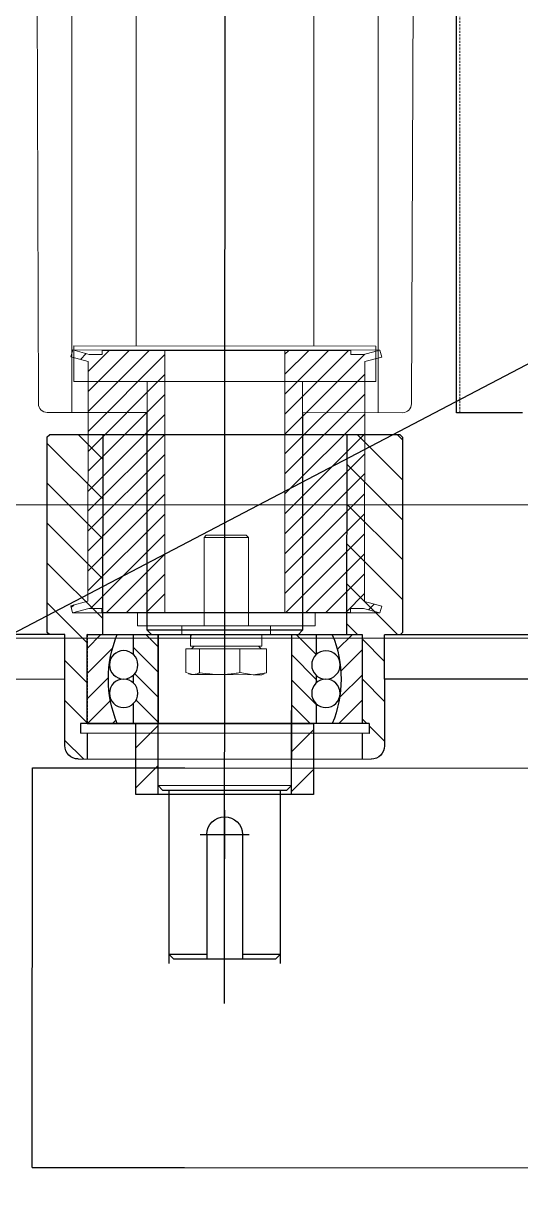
# Model space of a CAD drawing. Header units: millimetres. Extents: x 845401 to 948039, y 511594 to 550263.
# Drawn here: x 903021.1 to 903133, y 535887.3 to 536150.2 of the extents above; entities that cross this region are included whole.
import ezdxf

# ---------------------------------------------------------------- set-up
doc = ezdxf.new("R2010")
doc.units = ezdxf.units.MM
doc.linetypes.add('CENTER', pattern=[0])
doc.linetypes.add('DASHED', pattern=[0.75, 0.5, -0.25])
for name, color, linetype in [('00', 7, 'Continuous'), ('1', 30, 'Continuous'), ('1轮廓实线层', 7, 'Continuous'), ('2细线层', 4, 'Continuous'), ('3中心线层', 1, 'CENTER'), ('4文字层', 3, 'Continuous'), ('4虚线层', 6, 'DASHED'), ('5剖面线层', 2, 'Continuous')]:
    doc.layers.add(name, color=color, linetype=linetype)
for name, color, linetype, lineweight in [('7标注层', 4, 'Continuous', 5), ('A-剖-0.10mm.......SECT-L01', 255, 'Continuous', 18), ('物流设备', 7, 'Continuous', 5)]:
    doc.layers.add(name, color=color, linetype=linetype, lineweight=lineweight)

# ---------------------------------------------------------------- blocks, each defined once
blk = doc.blocks.new('*U100537')
at = {"color": 1}
blk.add_lwpolyline([(0, -630), (7920.603380136075, -630), (7920.603380136075, 630), (0, 630)], close=True, dxfattribs=at)
at = {"color": 4}
blk.add_lwpolyline([(0, -600), (7920.603380136075, -600), (7920.603380136075, 600), (0, 600)], close=True, dxfattribs=at)
at = {"color": 2}
blk.add_lwpolyline([(0, -630), (7920.603380136075, -630), (7920.603380136075, -830), (0, -830)], close=True, dxfattribs=at)
for tag, p in [('设备编号', (485.2384934027214, 55.2877136208408)), ('设备高度', (489.7486322444456, -155.5627289135591))]:
    blk.add_attdef(tag, p, '', height=100)
at = {"flags": 1}
blk.add_attdef('设备类型', (14421.90417558989, -37.08342335998668), '', height=100, dxfattribs=at)
blk = doc.blocks.new('*U579')
at = {"layer": '1', "linetype": 'Continuous'}
h = blk.add_hatch(dxfattribs=at)
h.set_pattern_fill('_USER', color=1, scale=4, angle=45, style=0, pattern_type=0)
h.set_pattern_definition([(45, (0, 0), (-2.82842712474619, 2.82842712474619), [])])
edge = h.paths.add_edge_path()
edge.add_line((603.0000002948393, 403.000000072525), (583.0000002948393, 403.000000072525))
edge.add_line((583.0000002948393, 403.000000072525), (583.0000002948393, 396.2165233572576))
edge.add_arc((593.0000002948393, 372.000000072525), 26.20000000000001, 97.99753139117303, 112.43774675556449, ccw=False)
edge.add_arc((593.0000002948393, 372.000000072525), 26.19999999999999, 82.00246860882731, 97.99753139117303, ccw=False)
edge.add_arc((593.0000002948393, 372.000000072525), 26.19999999999998, 67.56225324443562, 82.0024686088272, ccw=False)
edge.add_line((603.0000002948393, 396.2165233572576), (603.0000002948393, 403.000000072525))
edge = h.paths.add_edge_path()
edge.add_line((603.0000002948393, 347.7834767877923), (603.0000002948393, 341.000000072525))
edge.add_line((603.0000002948393, 341.000000072525), (583.0000002948393, 341.000000072525))
edge.add_line((583.0000002948393, 341.000000072525), (583.0000002948393, 347.7834767877923))
edge.add_arc((593.0000002948393, 372.000000072525), 26.19999999999998, 247.5622532444355, 262.002468608827)
edge.add_arc((593.0000002948393, 372.000000072525), 26.20000000000001, 262.002468608827, 277.9975313911727)
edge.add_arc((593.0000002948393, 372.000000072525), 26.19999999999999, 277.9975313911728, 292.4377467555644)
blk = doc.blocks.new('*U580')
at = {"layer": '1', "linetype": 'Continuous'}
h = blk.add_hatch(dxfattribs=at)
h.set_pattern_fill('_USER', color=1, scale=4, angle=135, style=0, pattern_type=0)
h.set_pattern_definition([(135, (0, 0), (-2.82842712474619, -2.82842712474619), [])])
edge = h.paths.add_edge_path()
edge.add_line((598.5459975632302, 392.600000072525), (603.0000002948393, 392.600000072525))
edge.add_line((603.0000002948393, 392.600000072525), (603.0000002948393, 387.000000072525))
edge.add_line((603.0000002948393, 387.000000072525), (583.0000002948393, 387.000000072525))
edge.add_line((583.0000002948393, 387.000000072525), (583.0000002948393, 392.600000072525))
edge.add_line((583.0000002948393, 392.600000072525), (587.4540030264483, 392.600000072525))
edge.add_arc((589.8000002948393, 394.7763035478478), 3.199999999999981, 222.8510543105666, 317.1489456894334)
edge.add_line((592.1459975632303, 392.600000072525), (593.8540030264483, 392.600000072525))
edge.add_arc((596.2000002948392, 394.7763035478478), 3.199999999999981, 222.8510543105666, 317.1489456894334)
edge = h.paths.add_edge_path()
edge.add_line((583.0000002948393, 357.000000072525), (603.0000002948393, 357.000000072525))
edge.add_line((603.0000002948393, 357.000000072525), (603.0000002948393, 351.400000072525))
edge.add_line((603.0000002948393, 351.400000072525), (598.5459975632302, 351.400000072525))
edge.add_arc((596.2000002948392, 349.2236965972022), 3.200000000000019, 42.85105431056657, 137.1489456894298)
edge.add_line((593.8540030264484, 351.4000000725251), (592.1459975632301, 351.4000000725251))
edge.add_arc((589.8000002948393, 349.2236965972022), 3.199999999999975, 42.8510543105702, 137.1489456894335)
edge.add_line((587.4540030264483, 351.400000072525), (583.0000002948393, 351.400000072525))
edge.add_line((583.0000002948393, 351.400000072525), (583.0000002948393, 357.000000072525))
blk = doc.blocks.new('*U578', base_point=(-30.99999970516069, -88.49999992747507))
at = {"layer": '00', "color": 7}
for p, q in [((603.0000002948393, 403.000000072525), (583.0000002948393, 403.000000072525)), ((583.0000002948393, 403.000000072525), (583.0000002948393, 387.000000072525)), ((603.0000002948393, 403.000000072525), (603.0000002948393, 387.000000072525)), ((583.0000002948393, 392.600000072525), (587.4540030264483, 392.600000072525)), ((592.1459975632303, 392.600000072525), (593.8540030264483, 392.600000072525)), ((598.5459975632302, 392.600000072525), (603.0000002948393, 392.600000072525)), ((583.0000002948393, 387.000000072525), (603.0000002948393, 387.000000072525)), ((583.0000002948393, 357.000000072525), (603.0000002948393, 357.000000072525)), ((583.0000002948393, 341.000000072525), (583.0000002948393, 357.000000072525)), ((603.0000002948393, 341.000000072525), (603.0000002948393, 357.000000072525)), ((583.0000002948393, 351.400000072525), (587.4540030264483, 351.400000072525)), ((592.1459975632303, 351.400000072525), (593.8540030264483, 351.400000072525)), ((598.5459975632302, 351.400000072525), (603.0000002948393, 351.400000072525)), ((603.0000002948393, 341.000000072525), (583.0000002948393, 341.000000072525))]:
    blk.add_line(p, q, dxfattribs=at)
for centre in [(589.8000002948393, 394.7763035478478), (596.2000002948392, 394.7763035478478), (589.8000002948393, 349.2236965972022), (596.2000002948392, 349.2236965972022)]:
    blk.add_circle(centre, 3.2, dxfattribs=at)
for start, end in [(67.56225324443558, 112.4377467555644), (247.5622532444355, 292.4377467555644)]:
    blk.add_arc((593.0000002948393, 372.000000072525), 26.19999999999998, start, end, dxfattribs=at)
at = {"color": 1, "linetype": 'Continuous'}
for name in ['*U579', '*U580']:
    blk.add_blockref(name, (0, 0), dxfattribs=at)
blk = doc.blocks.new('2206')
for p, q in [((2751.286115490204, 2782.591142268946), (2721.286115490204, 2782.591142268946)), ((2751.286115490204, 2762.591142268946), (2721.286115490204, 2762.591142268946))]:
    blk.add_line(p, q)
at = {"layer": '00', "rotation": 270}
blk.add_blockref('*U578', (2275.786115490204, 3396.591142268946), dxfattribs=at)
blk = doc.blocks.new('JTB1')
at = {"layer": '5剖面线层'}
h = blk.add_hatch(dxfattribs=at)
h.set_pattern_fill('ANSI31', color=256, scale=2, angle=-90.00000000000001, style=0)
h.set_pattern_definition([(315, (2290.410231754248, 4481.010262301545), (4.490128060534578, 4.490128060534575), [])])
h.paths.add_polyline_path([(3015.07861952609, 692.5752800115702), (3015.07861952609, 704.5752800110176), (3014.57861952609, 705.0752800110172), (2970.57861952609, 705.0752800110172), (2970.07861952609, 704.5752800110172), (2970.07861952609, 701.0752800110176), (2960.07861952609, 701.0752800110176), (2945.07861952609, 701.0752800110176, 0.4142135623730951), (2942.07861952609, 698.0752800110176), (2942.07861952609, 696.0752800115702), (2947.87861952609, 696.0752800115697), (2947.87861952609, 697.5752800115702), (2950.07861952609, 697.5752800115702), (2950.07861952609, 696.0752800115702), (2970.07861952609, 696.0752800115702), (2970.07861952609, 692.5752800115702)])
h.paths.add_polyline_path([(3014.57861952609, 625.0752800110172), (3015.07861952609, 625.5752800110172), (3015.07861952609, 637.5752800115702), (2970.07861952609, 637.5752800115706), (2970.07861952609, 634.0752800115702), (2950.07861952609, 634.0752800115702), (2950.07861952609, 632.5752800115702), (2947.87861952609, 632.5752800115702), (2947.87861952609, 634.0752800115702), (2942.07861952609, 634.0752800115702), (2942.07861952609, 632.0752800110176, 0.4142135623730951), (2945.07861952609, 629.0752800110176), (2960.07861952609, 629.0752800110176), (2970.07861952609, 629.0752800110176), (2970.07861952609, 625.5752800110172), (2970.57861952609, 625.0752800110172)])
at = {"color": 7, "linetype": 'Continuous', "lineweight": 25}
for p, q in [((2960.07861952609, 887.0752800110176), (2970.07861952609, 887.0752800110176)), ((2960.07861952609, 884.0752800110176), (2960.07861952609, 887.0752800110176)), ((2970.07861952609, 887.0752800110176), (2970.07861952609, 884.0752800110176)), ((2970.07861952609, 884.0752800110176), (2960.07861952609, 884.0752800110176)), ((2960.07861952609, 884.0752800110176), (2960.07861952609, 701.0752800110181)), ((2970.07861952609, 884.0752800110176), (2970.07861952609, 701.0752800110176)), ((2930.07861952609, 845.8252800110176), (2930.07861952609, 855.3252800110176)), ((2930.07861952609, 855.3252800110176), (2935.07861952609, 855.3252800110176)), ((2935.07861952609, 855.3252800110176), (2935.07861952609, 845.8252800110176)), ((2960.07861952609, 855.3252800110176), (2935.07861952609, 855.3252800110176)), ((2935.07861952609, 845.8252800110176), (2930.07861952609, 845.8252800110176)), ((2960.07861952609, 845.8252800110176), (2935.07861952609, 845.8252800110176)), ((2970.57861952609, 705.0752800110172), (2970.07861952609, 704.5752800110172)), ((3014.57861952609, 705.0752800110172), (2970.57861952609, 705.0752800110172)), ((3015.07861952609, 704.5752800110176), (3014.57861952609, 705.0752800110172)), ((3015.07861952609, 704.5752800110176), (3015.07861952609, 625.5752800110172)), ((2960.07861952609, 701.0752800110176), (2945.07861952609, 701.0752800110176)), ((2960.07861952609, 701.0752800110176), (2970.07861952609, 701.0752800110176)), ((2942.07861952609, 632.0752800110176), (2942.07861952609, 698.0752800048313)), ((2947.87861952609, 697.5752800115702), (2947.87861952609, 632.5752800115702)), ((2950.07861952609, 697.5752800115702), (2947.87861952609, 697.5752800115702)), ((2950.07861952609, 697.5752800115702), (2950.07861952609, 632.5752800115702)), ((2942.07861952609, 696.0752800115702), (2947.87861952609, 696.0752800115697)), ((2970.07861952609, 696.0752800115706), (2970.07861952609, 634.0752800115702)), ((2970.07861952609, 692.5752800115702), (3015.07861952609, 692.5752800115702)), ((3015.07861952609, 637.5752800115702), (2970.07861952609, 637.5752800115706)), ((2947.87861952609, 634.0752800115702), (2942.07861952609, 634.0752800115702)), ((2950.07861952609, 632.5752800115702), (2947.87861952609, 632.5752800115702)), ((2945.07861952609, 629.0752800110176), (2960.07861952609, 629.0752800110176)), ((2960.07861952609, 617.0752800110172), (2960.07861952609, 629.0752800110176)), ((2960.07861952609, 629.0752800110176), (2970.07861952609, 629.0752800110176)), ((2970.07861952609, 629.0752800110176), (2970.07861952609, 617.0752800110172)), ((2970.07861952609, 625.5752800110172), (2970.57861952609, 625.0752800110172)), ((3014.57861952609, 625.0752800110172), (3015.07861952609, 625.5752800110172)), ((2970.57861952609, 625.0752800110172), (3014.57861952609, 625.0752800110172)), ((2960.07861952609, 617.0752800110172), (2970.07861952609, 617.0752800110172))]:
    blk.add_line(p, q, dxfattribs=at)
for centre, start, end in [((2945.07861952609, 698.0752800110176), 90, 180), ((2945.07861952609, 632.0752800110176), 180, 270)]:
    blk.add_arc(centre, 3.000000000000002, start, end, dxfattribs=at)
at = {"layer": '4虚线层'}
for p, q in [((2960.07861952609, 855.5752800110176), (2970.07861952609, 855.5752800110176)), ((2967.07861952609, 855.3252800110176), (2960.07861952609, 855.3252800110176)), ((2965.57861952609, 855.3252800110176), (2965.57861952609, 845.8252800110176)), ((2967.07861952609, 855.3252800110176), (2967.07861952609, 845.8252800110176)), ((2967.07861952609, 845.8252800110176), (2960.07861952609, 845.8252800110176)), ((2960.07861952609, 845.5752800110176), (2970.07861952609, 845.5752800110176))]:
    blk.add_line(p, q, dxfattribs=at)
at = {"layer": '4虚线层', "lineweight": 25}
for p, q in [((2950.07861952609, 696.0752800115697), (2970.07861952609, 696.0752800115702)), ((2970.07861952609, 634.0752800115702), (2950.07861952609, 634.0752800115702))]:
    blk.add_line(p, q, dxfattribs=at)
at = {"rotation": 270}
blk.add_blockref('2206', (187.4874772571452, 3401.361395501775), dxfattribs=at)
blk = doc.blocks.new('8M-Z22-D27-H59')
at = {"layer": '5剖面线层'}
h = blk.add_hatch(dxfattribs=at)
h.set_pattern_fill('ANSI31', color=256, style=0)
h.set_pattern_definition([(45, (0, 0), (-2.245064030267288, 2.245064030267288), [])])
h.paths.add_polyline_path([(3061.677147831788, 1035.648892548192), (3060.777147831788, 1035.648892548192), (3060.777147831788, 1038.583248552052), (3061.755573290673, 1042.234782076028), (3060.21009196861, 1042.648892548192), (3059.177147831788, 1038.793892548192), (3005.177147831788, 1038.793892548192), (3004.144203694966, 1042.648892548192), (3002.598722372903, 1042.234782076028), (3003.577147831788, 1038.583248552052), (3003.577147831788, 1035.648892548192), (3002.677147831788, 1035.648892548192), (3002.677147831788, 1021.498892548192), (3061.677147831788, 1021.498892548192)])
h.paths.add_polyline_path([(3061.677147831788, 991.848892548192), (3061.677147831788, 994.4561732658649), (3002.677147831788, 994.4561732658649), (3002.677147831788, 979.648892548192), (3003.577147831788, 979.648892548192), (3003.577147831788, 976.7145365443317), (3002.598722372903, 973.0630030203557), (3004.144203694966, 972.648892548192), (3005.177147831788, 976.503892548192), (3059.177147831788, 976.503892548192), (3060.21009196861, 972.648892548192), (3061.755573290673, 973.0630030203558), (3060.777147831788, 976.7145365443317), (3060.777147831788, 979.648892548192), (3061.677147831788, 979.648892548192)])
at = {"layer": '2细线层', "lineweight": 15}
for p, q in [((3066.677147108402, 1017.648903625081), (3064.677147108402, 1017.648903625081)), ((3064.677147108402, 1017.648903625081), (3064.677147108402, 997.6489036250807)), ((3066.677147108402, 1017.648903625081), (3066.677147108402, 997.6489036250807)), ((3069.277147108402, 1015.69890362508), (3069.277147108402, 999.5989036250805)), ((3069.877147108402, 1015.483903625081), (3069.277147108402, 1014.883903625081)), ((3069.877147108402, 1016.733931252607), (3075.226695978842, 1016.733931252607)), ((3069.877147108402, 1013.639417699657), (3069.877147108402, 1016.733931252607)), ((3075.226695978842, 1016.733931252607), (3075.677147108402, 1015.186674476132)), ((3075.677147108402, 1015.648903625081), (3075.486745973924, 1016.172026442698)), ((3075.677147108402, 1015.648903625081), (3075.677147108402, 1015.186674476132)), ((3075.677147108402, 1015.186674476132), (3075.677147108402, 1009.096903885894)), ((3044.777147108402, 1012.648903625081), (3044.277147108402, 1012.148903625081)), ((3044.277147108402, 1008.463403771788), (3044.277147108402, 1012.148903625081)), ((3064.677147108402, 1012.648903625081), (3044.777147108402, 1012.648903625081)), ((3044.777147108402, 1012.648903625081), (3044.777147108402, 1008.553903788089)), ((3069.877147108402, 1013.639417699657), (3075.226695978842, 1013.639417699657)), ((3069.877147108402, 1004.55439007213), (3069.877147108402, 1013.639417699657)), ((3044.277147108402, 1003.148903625081), (3044.277147108402, 1008.463403771788)), ((3044.777147108402, 1008.553903788089), (3044.777147108402, 1002.648903625081)), ((3075.677147108402, 1009.096903885894), (3075.677147108402, 1001.559133034843)), ((3069.877147108402, 1004.55439007213), (3075.226695978842, 1004.55439007213)), ((3069.877147108402, 998.5638759975543), (3069.877147108402, 1004.55439007213)), ((3075.226695978842, 1004.55439007213), (3075.677147108402, 1001.559133034843)), ((3044.277147108402, 1003.148903625081), (3044.777147108402, 1002.648903625081)), ((3044.777147108402, 1002.648903625081), (3064.677147108402, 1002.648903625081)), ((3075.677147108402, 1001.559133034843), (3075.226695978842, 998.5638759975543)), ((3075.677147108402, 1001.559133034843), (3075.677147108402, 999.6489036250812)), ((3066.677147108402, 999.5989036250805), (3069.277147108402, 999.5989036250805)), ((3069.277147108402, 1000.413903625081), (3069.877147108402, 999.8139036250807)), ((3075.226695978842, 998.5638759975543), (3075.39952484274, 999.1575267030132)), ((3075.486745973924, 999.1257808074636), (3075.677147108402, 999.6489036250812)), ((3064.677147108402, 997.6489036250807), (3066.677147108402, 997.6489036250807)), ((3069.877147108402, 998.5638759975543), (3075.226695978842, 998.5638759975543))]:
    blk.add_line(p, q, dxfattribs=at)
for centre, major_axis, ratio, start_param, end_param in [((3066.677147108402, 1007.648903625081), (13.94300900093003, -6.510909407865966e-15), 0.5773502691896151, 1.477424020499619, 1.570796326794897), ((3069.277147108402, 1007.648903625081), (13.94300900092821, -6.510909407865119e-15), 0.5773502691896579, 1.570796326794897, 1.758367659603454)]:
    blk.add_ellipse(centre, major_axis=major_axis, ratio=ratio, start_param=start_param, end_param=end_param, dxfattribs=at)
for points, knots in [([(3075.677147108402, 1015.186674476132), (3075.654914941872, 1014.928231082782), (3075.610252363337, 1014.409039741847), (3075.354925882774, 1013.896716403377), (3075.226695978842, 1013.639417699657)], [0, 0, 0, 0, 0.4977806310976034, 1, 1, 1, 1]), ([(3075.226695978842, 1013.639417699657), (3075.234146916789, 1013.599001509386), (3075.51015557752, 1012.101845227996), (3075.594793759728, 1010.578817254704), (3075.677147108402, 1009.096903885894)], [0, 0, 0, 0, 0.0269953048813396, 1, 1, 1, 1]), ([(3075.677147108402, 1009.096903885894), (3075.627662693874, 1007.958565558999), (3075.561412583696, 1006.434549557258), (3075.294294632739, 1004.934103084461), (3075.226695978842, 1004.55439007213)], [0, 0, 0, 0, 0.7469333167060261, 1, 1, 1, 1])]:
    blk.add_open_spline(points, degree=3, knots=knots, dxfattribs=at)
at = {"layer": '7标注层', "lineweight": 15}
for p, q in [((3002.598722372903, 1042.234782076028), (3004.144203694966, 1042.648892548192)), ((3002.598722372903, 1042.234782076028), (3003.577147831788, 1038.583248552052)), ((3002.598722372903, 973.0630030203557), (3002.598722372903, 1042.234782076028)), ((3004.144203694966, 1042.648892548192), (3005.177147831788, 1038.793892548192)), ((3059.177147831788, 1038.793892548192), (3060.21009196861, 1042.648892548192)), ((3060.21009196861, 1042.648892548192), (3061.755573290673, 1042.234782076028)), ((3060.777147831788, 1038.583248552052), (3061.755573290673, 1042.234782076028)), ((3061.755573290673, 973.0630030203558), (3061.755573290673, 1042.234782076028)), ((3003.577147831788, 1038.583248552052), (3003.577147831788, 1035.648892548192)), ((3005.177147831788, 1038.793892548192), (3059.177147831788, 1038.793892548192)), ((3060.777147831788, 1035.648892548192), (3060.777147831788, 1038.583248552052)), ((3002.677147831788, 1035.648892548192), (3002.677147831788, 979.6488925481918)), ((3002.677147831788, 1035.648892548192), (3003.577147831788, 1035.648892548192)), ((3060.777147831788, 1035.648892548192), (3061.677147831788, 1035.648892548192)), ((3061.677147831788, 1020.148892548192), (3061.677147831788, 1035.648892548192)), ((3064.677147108402, 1027.648906903336), (3061.755573290672, 1027.648906903336)), ((3064.677147108402, 1027.648906903336), (3064.677147108403, 987.6489003468253)), ((3002.677147831788, 1021.498892548192), (3061.677147831788, 1021.498892548192)), ((3061.677147831788, 991.848892548192), (3061.677147831788, 1020.148892548192)), ((3002.677147831788, 994.4561732658649), (3061.677147831788, 994.4561732658649)), ((3061.677147831788, 979.648892548192), (3061.677147831788, 991.848892548192)), ((3061.755573290673, 987.6489003468253), (3064.677147108403, 987.6489003468253)), ((3003.577147831788, 979.648892548192), (3002.677147831788, 979.648892548192)), ((3003.577147831788, 979.648892548192), (3003.577147831788, 976.7145365443317)), ((3061.677147831788, 979.648892548192), (3060.777147831788, 979.648892548192)), ((3060.777147831788, 976.7145365443317), (3060.777147831788, 979.648892548192)), ((3003.577147831788, 976.7145365443317), (3002.598722372903, 973.0630030203557)), ((3004.144203694966, 972.648892548192), (3005.177147831788, 976.503892548192)), ((3005.177147831788, 976.503892548192), (3059.177147831788, 976.503892548192)), ((3059.177147831788, 976.503892548192), (3060.21009196861, 972.648892548192)), ((3061.755573290673, 973.0630030203558), (3060.777147831788, 976.7145365443317)), ((3004.144203694966, 972.648892548192), (3002.598722372903, 973.0630030203557)), ((3061.755573290673, 973.0630030203558), (3060.21009196861, 972.648892548192))]:
    blk.add_line(p, q, dxfattribs=at)
blk = doc.blocks.new('*U100479')
at = {"layer": '5剖面线层'}
h = blk.add_hatch(dxfattribs=at)
h.set_pattern_fill('ANSI31', color=256, scale=2, angle=89.99999999999999, style=0)
h.set_pattern_definition([(135, (-1295.931779619814, -2580.272684203527), (-4.490128060534579, -4.490128060534574), [])])
h.paths.add_polyline_path([(-1839.94166069468, 366.0200367069265), (-1834.94166069468, 366.0200367069265), (-1834.94166069468, 382.0200367069265), (-1839.94166069468, 382.0200367069265)])
h.paths.add_polyline_path([(-1804.94166069468, 366.0200367069265), (-1799.94166069468, 366.0200367069265), (-1799.94166069468, 382.0200367069265), (-1804.94166069468, 382.0200367069265)])
at = {"color": 7, "linetype": 'Continuous', "lineweight": 25}
for p, q in [((-1872.057815807028, 452.0200367069265), (-1872.057815807028, 1612.020036706926)), ((-1886.941660694127, 452.0200367069265), (-1886.165203558819, 452.0200367069265)), ((-1886.165203558819, 452.0200367069265), (-1872.057815807028, 452.0200367069265)), ((-1837.44166069468, 452.0200367069269), (-1837.44166069468, 403.0200367069269)), ((-1802.44166069468, 403.0200367069269), (-1802.44166069468, 452.0200367069269)), ((-1837.44166069468, 403.0200367069269), (-1836.441660694679, 402.0200367069269)), ((-1837.44166069468, 403.0200367069269), (-1802.44166069468, 403.0200367069269)), ((-1803.44166069468, 402.0200367069269), (-1802.44166069468, 403.0200367069269)), ((-1836.347355484641, 402.0200367069269), (-1836.441660694679, 402.0200367069269)), ((-1803.44166069468, 402.0200367069269), (-1836.347355484641, 402.0200367069269)), ((-1834.941660694679, 402.0200367069269), (-1834.941660694679, 368.0200367069269)), ((-1804.94166069468, 368.0200367069269), (-1804.94166069468, 402.0200367069269)), ((-1805.94166069468, 367.0200367069269), (-1804.94166069468, 368.0200367069269)), ((-1805.94166069468, 367.0200367069269), (-1833.941660694679, 367.0200367069269)), ((-1832.441660694679, 367.0200367069278), (-1832.441660694679, 328.0200367069278)), ((-1807.441660694679, 328.0200367069278), (-1807.441660694679, 367.0200367069278)), ((-1832.441660694679, 330.0200367069278), (-1831.441660694679, 329.0200367069278)), ((-1832.441660694679, 330.0200367069278), (-1823.941660694679, 330.0200367069278)), ((-1808.441660694679, 329.0200367069278), (-1831.441660694679, 329.0200367069278)), ((-1815.941660694679, 330.0200367069278), (-1807.441660694679, 330.0200367069278)), ((-1808.441660694679, 329.0200367069278), (-1807.441660694679, 330.0200367069278))]:
    blk.add_line(p, q, dxfattribs=at)
at = {"color": 7, "linetype": 'Continuous', "lineweight": 15}
for p, q in [((-1854.44166069468, 1612.020036706926), (-1854.44166069468, 452.0200367069269)), ((-1785.44166069468, 452.0200367069269), (-1785.44166069468, 1612.020036706926)), ((-1839.94166069468, 1597.020036706927), (-1839.94166069468, 467.0200367069269)), ((-1799.94166069468, 467.0200367069269), (-1799.94166069468, 1597.020036706927)), ((-1862.94166069468, 717.0200367069269), (-1861.949179384807, 454.0124895908507)), ((-1777.934142004552, 454.0124895908507), (-1776.941660694679, 717.0200367069269)), ((-1785.94166069468, 467.0200367069269), (-1853.941660694679, 467.0200367069269)), ((-1853.941660694679, 467.0200367069269), (-1853.941660694679, 459.0200367069269)), ((-1785.94166069468, 459.0200367069269), (-1785.94166069468, 467.0200367069269)), ((-1785.94166069468, 459.0200367069269), (-1853.941660694679, 459.0200367069269)), ((-1837.44166069468, 459.0200367069269), (-1837.44166069468, 452.0200367069269)), ((-1802.441660694679, 452.0200367069269), (-1802.441660694679, 459.0200367069269)), ((-1837.44166069468, 452.0200367069269), (-1859.949193624599, 452.0200367069269)), ((-1779.93412776476, 452.0200367069269), (-1802.441660694679, 452.0200367069269))]:
    blk.add_line(p, q, dxfattribs=at)
for p, q in [((-1799.94166069468, 382.0200367069265), (-1839.94166069468, 382.0200367069265)), ((-1839.94166069468, 382.0200367069265), (-1839.94166069468, 366.0200367069265)), ((-1834.94166069468, 382.0200367069265), (-1834.94166069468, 366.0200367069265)), ((-1804.94166069468, 366.0200367069265), (-1804.94166069468, 382.0200367069265)), ((-1799.94166069468, 366.0200367069265), (-1799.94166069468, 382.0200367069265)), ((-1833.941660694679, 367.0200367069269), (-1834.941660694679, 368.0200367069269)), ((-1834.941660694679, 368.0200367069269), (-1804.94166069468, 368.0200367069269)), ((-1839.94166069468, 366.0200367069265), (-1799.94166069468, 366.0200367069265)), ((-1823.941660694679, 357.0200367069278), (-1823.941660694679, 329.0200367069278)), ((-1815.941660694679, 357.0200367069278), (-1815.941660694679, 329.0200367069278))]:
    blk.add_line(p, q)
at = {"color": 4}
for p, q in [((-1819.941660694679, 351.5200367069278), (-1819.941660694679, 362.5200367069278)), ((-1814.441660694679, 357.0200367069278), (-1825.441660694679, 357.0200367069278))]:
    blk.add_line(p, q, dxfattribs=at)
at = {"color": 7, "linetype": 'Continuous', "lineweight": 15}
for centre, start, end in [((-1859.949193624599, 454.0200367069269), 180.2162094624618, 270), ((-1779.93412776476, 454.0200367069269), 270, 359.7837905375382)]:
    blk.add_arc(centre, 2, start, end, dxfattribs=at)
blk.add_arc((-1819.941660694679, 357.0200367069278), 4, 0, 180)
at = {"layer": '1轮廓实线层'}
for p, q in [((-1810.959457210545, 372.0200128650672), (-1895.959435752873, 372.0200128650672)), ((-1776.641665748601, 372.0200128650672), (-1810.959457210545, 372.0200128650672)), ((-1776.641665748601, 282.019994268418), (-1776.641665748601, 372.0200128650672)), ((-1810.959457210545, 282.019994268418), (-1895.959435752873, 282.019994268418)), ((-1776.641665748601, 282.019994268418), (-1810.959457210545, 282.019994268418))]:
    blk.add_line(p, q, dxfattribs=at)
at = {"layer": '3中心线层', "linetype": 'ByBlock', "ltscale": 2}
blk.add_line((-1819.941660694679, 319.0200367069269), (-1819.94166069468, 1702.020036706927), dxfattribs=at)
at = {"layer": '4虚线层', "linetype": 'DASHED', "lineweight": 18}
blk.add_line((-1872.834272942336, 452.0200367069265), (-1872.834272942336, 1612.020036706926), dxfattribs=at)
for name, p, rotation in [('8M-Z22-D27-H59', (-2827.919193601708, 3468.697184538714), 270), ('JTB1', (-1154.86638068311, -2568.058582819164), 89.99999999999999)]:
    blk.add_blockref(name, p, dxfattribs=dict(rotation=rotation))
blk = doc.blocks.new('C线')
at = {"layer": '4文字层'}
blk.add_line((986088.7531661135, 475479.7227589882, -3.591546536844088), (984888.242365425, 474850.32496032, -3.591546536844088), dxfattribs=at)
at = {"xscale": -1, "rotation": 359.9712527628268}
blk.add_blockref('*U100479', (983116.0992206694, 474449.1940174471, -3.591546536844088), dxfattribs=at)
at = {"layer": '物流设备', "color": 0}
blk.add_blockref('*U100537', (979688.0800278853, 475479.5155045651, 25.37562164790397), dxfattribs=at)
blk = doc.blocks.new('BC线平台')
at = {"layer": 'A-剖-0.10mm.......SECT-L01'}
h = blk.add_hatch(dxfattribs=at)
h.set_pattern_fill('CROSS', color=2, scale=50)
h.set_pattern_definition([(0, (691447.8688909085, 341554.8450790223), (317.5, 317.5), [158.75, -476.25]), (90, (691527.2438909085, 341475.4700790223), (-317.5, 317.5), [158.75, -476.25])])
h.paths.add_polyline_path([(772874.4622167731, 370095.4212002061), (786169.7200223003, 370095.4212002061), (786169.7200223003, 367097.0419248978), (772874.4622167731, 367097.0419248978)])

msp = doc.modelspace()

# ---------------------------------------------------------------- block references
at = {"layer": '00'}
for name, p in [('BC线平台', (120688.3449249256, 168041.3077371365, -0.9755150259396466)), ('C线', (-81869.82948779198, 61162.216735519))]:
    msp.add_blockref(name, p, dxfattribs=at)

doc.saveas('drawing.dxf')
